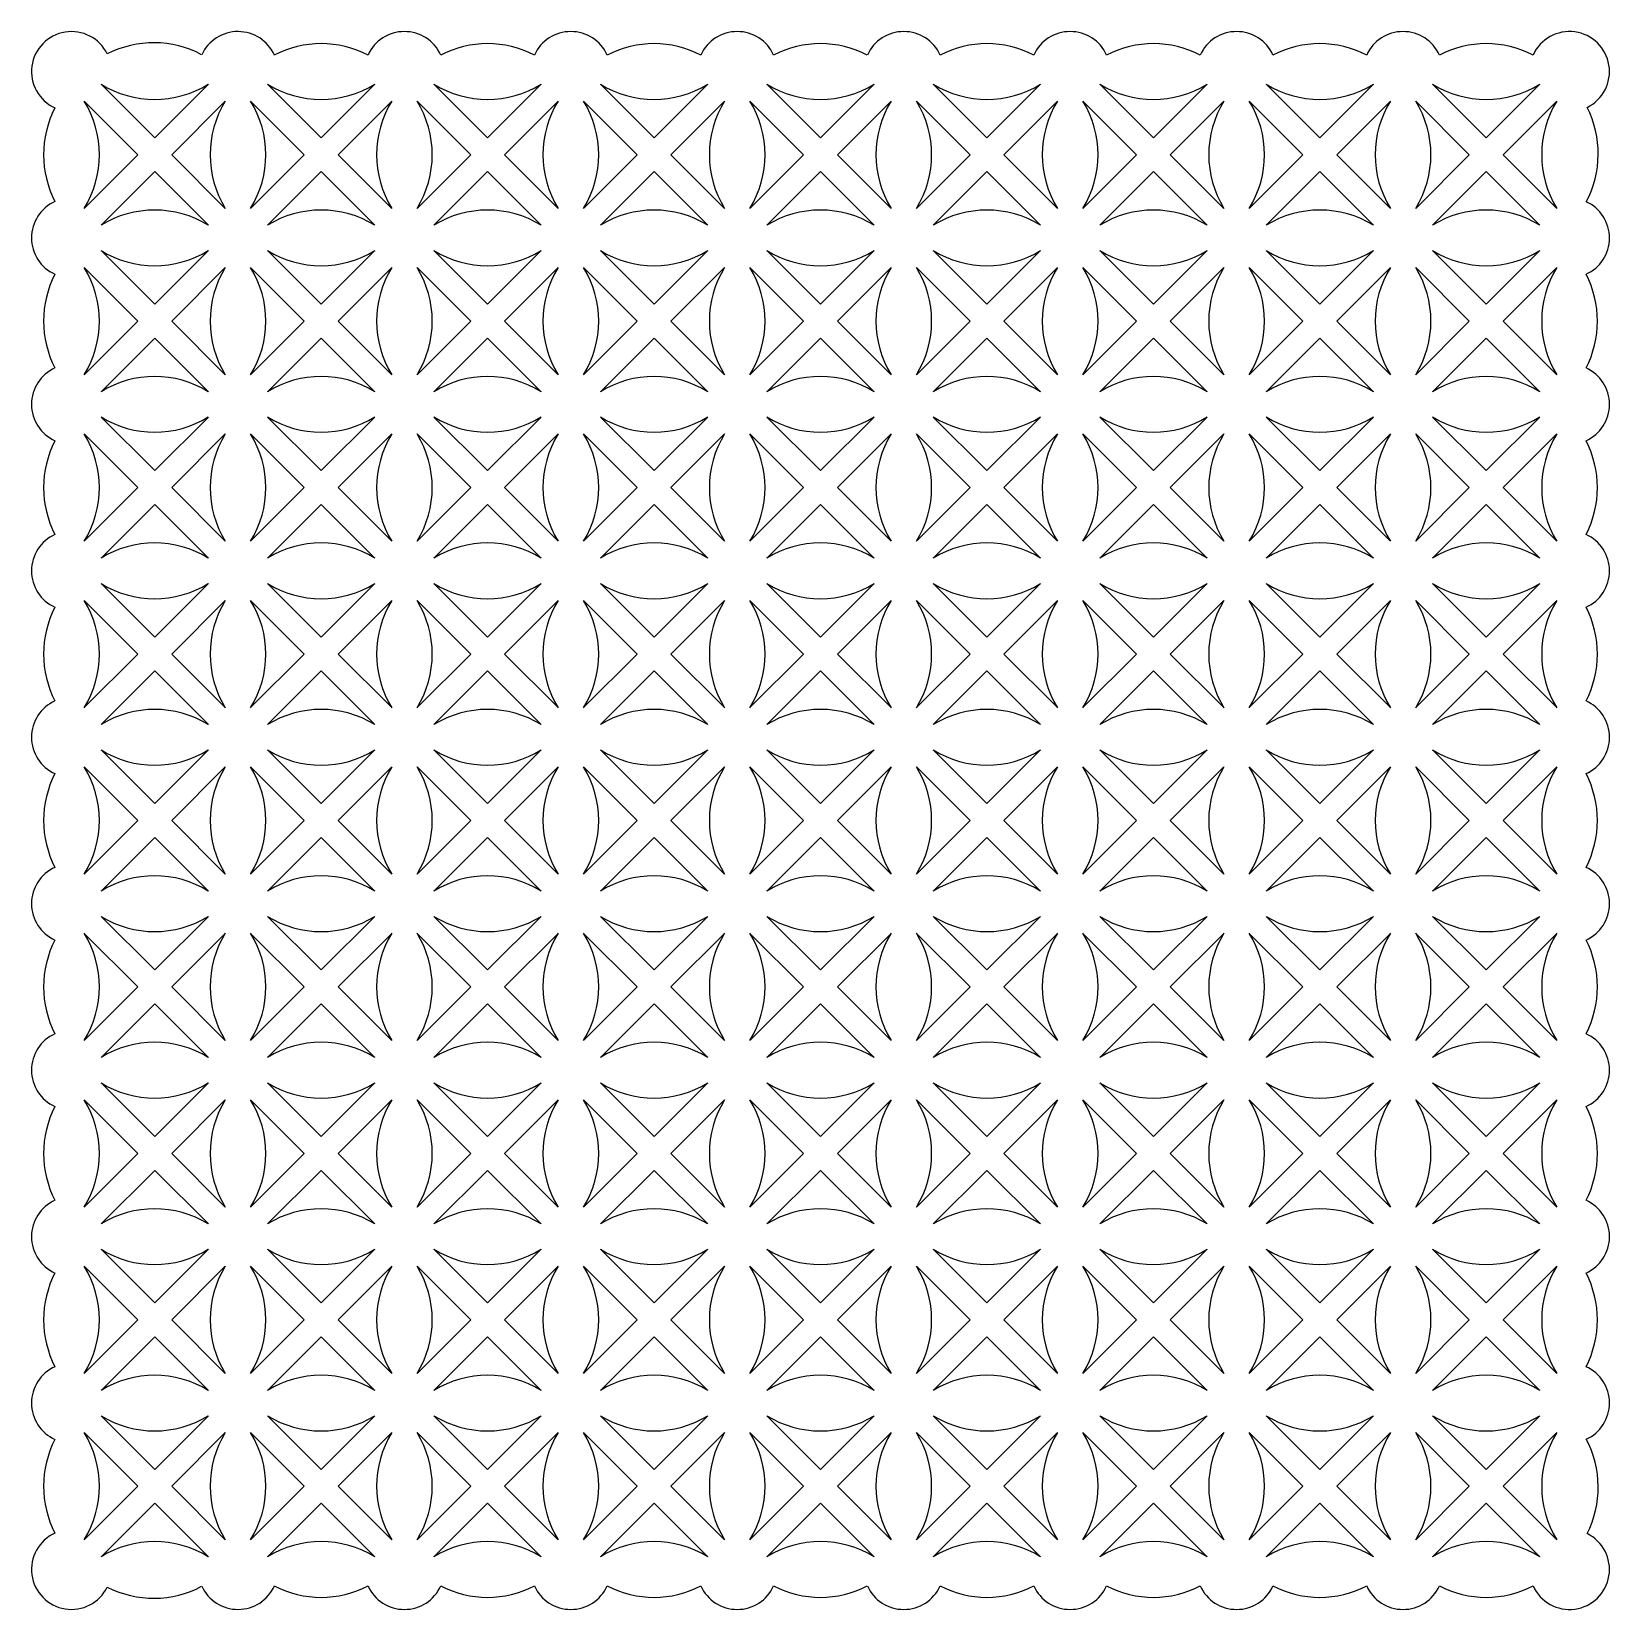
# Model space of a CAD drawing. Extents: x 42 to 474, y 246 to 444.
# Drawn here: x 275.9 to 473.5, y 246.3 to 443.9 of the extents above; entities that cross this region are included whole.
import ezdxf

# ---------------------------------------------------------------- set-up
doc = ezdxf.new("R2010")
doc.units = 0
doc.layers.get('0').update_dxf_attribs({"linetype": 'CONTINUOUS'})

msp = doc.modelspace()

# ---------------------------------------------------------------- linework, layer by layer
for points in [[(284.65, 437.29), (291.36, 430.57), (298.08, 437.29)], [(305.49, 437.29), (312.21, 430.57), (318.92, 437.29)], [(326.33, 437.29), (333.05, 430.57), (339.77, 437.29)], [(347.17, 437.29), (353.89, 430.57), (360.61, 437.29)], [(368.02, 437.29), (374.73, 430.57), (381.45, 437.29)], [(388.86, 437.29), (395.58, 430.57), (402.29, 437.29)], [(409.7, 437.29), (416.42, 430.57), (423.14, 437.29)], [(430.55, 437.29), (437.26, 430.57), (443.98, 437.29)], [(451.39, 437.29), (458.1, 430.57), (464.82, 437.29)], [(282.53, 435.17), (289.24, 428.45), (282.53, 421.73)], [(300.2, 435.17), (293.49, 428.45), (300.2, 421.73)], [(303.37, 435.17), (310.09, 428.45), (303.37, 421.73)], [(321.04, 435.17), (314.33, 428.45), (321.04, 421.73)], [(324.21, 435.17), (330.93, 428.45), (324.21, 421.73)], [(341.89, 435.17), (335.17, 428.45), (341.89, 421.73)], [(345.05, 435.17), (351.77, 428.45), (345.05, 421.73)], [(362.73, 435.17), (356.01, 428.45), (362.73, 421.73)], [(365.9, 435.17), (372.61, 428.45), (365.9, 421.73)], [(383.57, 435.17), (376.86, 428.45), (383.57, 421.73)], [(386.74, 435.17), (393.46, 428.45), (386.74, 421.73)], [(404.41, 435.17), (397.7, 428.45), (404.41, 421.73)], [(407.58, 435.17), (414.3, 428.45), (407.58, 421.73)], [(425.26, 435.17), (418.54, 428.45), (425.26, 421.73)], [(428.42, 435.17), (435.14, 428.45), (428.42, 421.73)], [(446.1, 435.17), (439.38, 428.45), (446.1, 421.73)], [(449.27, 435.17), (455.98, 428.45), (449.27, 421.73)], [(466.94, 435.17), (460.23, 428.45), (466.94, 421.73)], [(284.65, 419.61), (291.36, 426.33), (298.08, 419.61)], [(305.49, 419.61), (312.21, 426.33), (318.92, 419.61)], [(326.33, 419.61), (333.05, 426.33), (339.77, 419.61)], [(347.17, 419.61), (353.89, 426.33), (360.61, 419.61)], [(368.02, 419.61), (374.73, 426.33), (381.45, 419.61)], [(388.86, 419.61), (395.58, 426.33), (402.29, 419.61)], [(409.7, 419.61), (416.42, 426.33), (423.14, 419.61)], [(430.55, 419.61), (437.26, 426.33), (443.98, 419.61)], [(451.39, 419.61), (458.1, 426.33), (464.82, 419.61)], [(284.65, 416.45), (291.36, 409.73), (298.08, 416.45)], [(305.49, 416.45), (312.21, 409.73), (318.92, 416.45)], [(326.33, 416.45), (333.05, 409.73), (339.77, 416.45)], [(347.17, 416.45), (353.89, 409.73), (360.61, 416.45)], [(368.02, 416.45), (374.73, 409.73), (381.45, 416.45)], [(388.86, 416.45), (395.58, 409.73), (402.29, 416.45)], [(409.7, 416.45), (416.42, 409.73), (423.14, 416.45)], [(430.55, 416.45), (437.26, 409.73), (443.98, 416.45)], [(451.39, 416.45), (458.1, 409.73), (464.82, 416.45)], [(282.53, 414.32), (289.24, 407.61), (282.53, 400.89)], [(300.2, 414.32), (293.49, 407.61), (300.2, 400.89)], [(303.37, 414.32), (310.09, 407.61), (303.37, 400.89)], [(321.04, 414.32), (314.33, 407.61), (321.04, 400.89)], [(324.21, 414.32), (330.93, 407.61), (324.21, 400.89)], [(341.89, 414.32), (335.17, 407.61), (341.89, 400.89)], [(345.05, 414.32), (351.77, 407.61), (345.05, 400.89)], [(362.73, 414.32), (356.01, 407.61), (362.73, 400.89)], [(365.9, 414.32), (372.61, 407.61), (365.9, 400.89)], [(383.57, 414.32), (376.86, 407.61), (383.57, 400.89)], [(386.74, 414.32), (393.46, 407.61), (386.74, 400.89)], [(404.41, 414.32), (397.7, 407.61), (404.41, 400.89)], [(407.58, 414.32), (414.3, 407.61), (407.58, 400.89)], [(425.26, 414.32), (418.54, 407.61), (425.26, 400.89)], [(428.42, 400.89), (435.14, 407.61), (428.42, 414.32)], [(446.1, 400.89), (439.38, 407.61), (446.1, 414.32)], [(449.27, 400.89), (455.98, 407.61), (449.27, 414.32)], [(466.94, 400.89), (460.23, 407.61), (466.94, 414.32)], [(284.65, 398.77), (291.36, 405.49), (298.08, 398.77)], [(305.49, 398.77), (312.21, 405.49), (318.92, 398.77)], [(326.33, 398.77), (333.05, 405.49), (339.77, 398.77)], [(347.17, 398.77), (353.89, 405.49), (360.61, 398.77)], [(368.02, 398.77), (374.73, 405.49), (381.45, 398.77)], [(388.86, 398.77), (395.58, 405.49), (402.29, 398.77)], [(409.7, 398.77), (416.42, 405.49), (423.14, 398.77)], [(443.98, 398.77), (437.26, 405.49), (430.55, 398.77)], [(464.82, 398.77), (458.1, 405.49), (451.39, 398.77)], [(284.65, 395.6), (291.36, 388.89), (298.08, 395.6)], [(305.49, 395.6), (312.21, 388.89), (318.92, 395.6)], [(326.33, 395.6), (333.05, 388.89), (339.77, 395.6)], [(347.17, 395.6), (353.89, 388.89), (360.61, 395.6)], [(368.02, 395.6), (374.73, 388.89), (381.45, 395.6)], [(388.86, 395.6), (395.58, 388.89), (402.29, 395.6)], [(409.7, 395.6), (416.42, 388.89), (423.14, 395.6)], [(443.98, 395.6), (437.26, 388.89), (430.55, 395.6)], [(464.82, 395.6), (458.1, 388.89), (451.39, 395.6)], [(282.53, 393.48), (289.24, 386.76), (282.53, 380.05)], [(300.2, 393.48), (293.49, 386.76), (300.2, 380.05)], [(303.37, 393.48), (310.09, 386.76), (303.37, 380.05)], [(321.04, 393.48), (314.33, 386.76), (321.04, 380.05)], [(324.21, 393.48), (330.93, 386.76), (324.21, 380.05)], [(341.89, 393.48), (335.17, 386.76), (341.89, 380.05)], [(345.05, 393.48), (351.77, 386.76), (345.05, 380.05)], [(362.73, 393.48), (356.01, 386.76), (362.73, 380.05)], [(365.9, 393.48), (372.61, 386.76), (365.9, 380.05)], [(383.57, 393.48), (376.86, 386.76), (383.57, 380.05)], [(386.74, 393.48), (393.46, 386.76), (386.74, 380.05)], [(404.41, 393.48), (397.7, 386.76), (404.41, 380.05)], [(407.58, 393.48), (414.3, 386.76), (407.58, 380.05)], [(425.26, 393.48), (418.54, 386.76), (425.26, 380.05)], [(428.42, 380.05), (435.14, 386.76), (428.42, 393.48)], [(446.1, 380.05), (439.38, 386.76), (446.1, 393.48)], [(449.27, 380.05), (455.98, 386.76), (449.27, 393.48)], [(466.94, 380.05), (460.23, 386.76), (466.94, 393.48)], [(284.65, 377.93), (291.36, 384.64), (298.08, 377.93)], [(305.49, 377.93), (312.21, 384.64), (318.92, 377.93)], [(326.33, 377.93), (333.05, 384.64), (339.77, 377.93)], [(347.17, 377.93), (353.89, 384.64), (360.61, 377.93)], [(368.02, 377.93), (374.73, 384.64), (381.45, 377.93)], [(388.86, 377.93), (395.58, 384.64), (402.29, 377.93)], [(409.7, 377.93), (416.42, 384.64), (423.14, 377.93)], [(443.98, 377.93), (437.26, 384.64), (430.55, 377.93)], [(464.82, 377.93), (458.1, 384.64), (451.39, 377.93)], [(284.65, 374.76), (291.36, 368.04), (298.08, 374.76)], [(305.49, 374.76), (312.21, 368.04), (318.92, 374.76)], [(326.33, 374.76), (333.05, 368.04), (339.77, 374.76)], [(347.17, 374.76), (353.89, 368.04), (360.61, 374.76)], [(368.02, 374.76), (374.73, 368.04), (381.45, 374.76)], [(388.86, 374.76), (395.58, 368.04), (402.29, 374.76)], [(409.7, 374.76), (416.42, 368.04), (423.14, 374.76)], [(443.98, 374.76), (437.26, 368.04), (430.55, 374.76)], [(464.82, 374.76), (458.1, 368.04), (451.39, 374.76)], [(282.53, 372.64), (289.24, 365.92), (282.53, 359.21)], [(300.2, 372.64), (293.49, 365.92), (300.2, 359.21)], [(303.37, 372.64), (310.09, 365.92), (303.37, 359.21)], [(321.04, 372.64), (314.33, 365.92), (321.04, 359.21)], [(324.21, 372.64), (330.93, 365.92), (324.21, 359.21)], [(341.89, 372.64), (335.17, 365.92), (341.89, 359.21)], [(345.05, 372.64), (351.77, 365.92), (345.05, 359.21)], [(362.73, 372.64), (356.01, 365.92), (362.73, 359.21)], [(365.9, 372.64), (372.61, 365.92), (365.9, 359.21)], [(383.57, 372.64), (376.86, 365.92), (383.57, 359.21)], [(386.74, 372.64), (393.46, 365.92), (386.74, 359.21)], [(404.41, 372.64), (397.7, 365.92), (404.41, 359.21)], [(407.58, 372.64), (414.3, 365.92), (407.58, 359.21)], [(425.26, 372.64), (418.54, 365.92), (425.26, 359.21)], [(428.42, 359.21), (435.14, 365.92), (428.42, 372.64)], [(446.1, 359.21), (439.38, 365.92), (446.1, 372.64)], [(449.27, 359.21), (455.98, 365.92), (449.27, 372.64)], [(466.94, 359.21), (460.23, 365.92), (466.94, 372.64)], [(284.65, 357.08), (291.36, 363.8), (298.08, 357.08)], [(305.49, 357.08), (312.21, 363.8), (318.92, 357.08)], [(326.33, 357.08), (333.05, 363.8), (339.77, 357.08)], [(347.17, 357.08), (353.89, 363.8), (360.61, 357.08)], [(368.02, 357.08), (374.73, 363.8), (381.45, 357.08)], [(388.86, 357.08), (395.58, 363.8), (402.29, 357.08)], [(409.7, 357.08), (416.42, 363.8), (423.14, 357.08)], [(443.98, 357.08), (437.26, 363.8), (430.55, 357.08)], [(464.82, 357.08), (458.1, 363.8), (451.39, 357.08)], [(284.65, 353.92), (291.36, 347.2), (298.08, 353.92)], [(305.49, 353.92), (312.21, 347.2), (318.92, 353.92)], [(326.33, 353.92), (333.05, 347.2), (339.77, 353.92)], [(347.17, 353.92), (353.89, 347.2), (360.61, 353.92)], [(368.02, 353.92), (374.73, 347.2), (381.45, 353.92)], [(388.86, 353.92), (395.58, 347.2), (402.29, 353.92)], [(409.7, 353.92), (416.42, 347.2), (423.14, 353.92)], [(443.98, 353.92), (437.26, 347.2), (430.55, 353.92)], [(464.82, 353.92), (458.1, 347.2), (451.39, 353.92)], [(282.53, 351.8), (289.24, 345.08), (282.53, 338.36)], [(300.2, 351.8), (293.49, 345.08), (300.2, 338.36)], [(303.37, 351.8), (310.09, 345.08), (303.37, 338.36)], [(321.04, 351.8), (314.33, 345.08), (321.04, 338.36)], [(324.21, 351.8), (330.93, 345.08), (324.21, 338.36)], [(341.89, 351.8), (335.17, 345.08), (341.89, 338.36)], [(345.05, 351.8), (351.77, 345.08), (345.05, 338.36)], [(362.73, 351.8), (356.01, 345.08), (362.73, 338.36)], [(365.9, 351.8), (372.61, 345.08), (365.9, 338.36)], [(383.57, 351.8), (376.86, 345.08), (383.57, 338.36)], [(386.74, 351.8), (393.46, 345.08), (386.74, 338.36)], [(404.41, 351.8), (397.7, 345.08), (404.41, 338.36)], [(407.58, 351.8), (414.3, 345.08), (407.58, 338.36)], [(425.26, 351.8), (418.54, 345.08), (425.26, 338.36)], [(428.42, 338.36), (435.14, 345.08), (428.42, 351.8)], [(446.1, 338.36), (439.38, 345.08), (446.1, 351.8)], [(449.27, 338.36), (455.98, 345.08), (449.27, 351.8)], [(466.94, 338.36), (460.23, 345.08), (466.94, 351.8)], [(284.65, 336.24), (291.36, 342.96), (298.08, 336.24)], [(305.49, 336.24), (312.21, 342.96), (318.92, 336.24)], [(326.33, 336.24), (333.05, 342.96), (339.77, 336.24)], [(347.17, 336.24), (353.89, 342.96), (360.61, 336.24)], [(368.02, 336.24), (374.73, 342.96), (381.45, 336.24)], [(388.86, 336.24), (395.58, 342.96), (402.29, 336.24)], [(409.7, 336.24), (416.42, 342.96), (423.14, 336.24)], [(443.98, 336.24), (437.26, 342.96), (430.55, 336.24)], [(464.82, 336.24), (458.1, 342.96), (451.39, 336.24)], [(284.65, 333.07), (291.36, 326.36), (298.08, 333.07)], [(305.49, 333.07), (312.21, 326.36), (318.92, 333.07)], [(326.33, 333.07), (333.05, 326.36), (339.77, 333.07)], [(347.17, 333.07), (353.89, 326.36), (360.61, 333.07)], [(368.02, 333.07), (374.73, 326.36), (381.45, 333.07)], [(388.86, 333.07), (395.58, 326.36), (402.29, 333.07)], [(409.7, 333.07), (416.42, 326.36), (423.14, 333.07)], [(443.98, 333.07), (437.26, 326.36), (430.55, 333.07)], [(464.82, 333.07), (458.1, 326.36), (451.39, 333.07)], [(282.53, 330.95), (289.24, 324.24), (282.53, 317.52)], [(300.2, 330.95), (293.49, 324.24), (300.2, 317.52)], [(303.37, 330.95), (310.09, 324.24), (303.37, 317.52)], [(321.04, 330.95), (314.33, 324.24), (321.04, 317.52)], [(324.21, 330.95), (330.93, 324.24), (324.21, 317.52)], [(341.89, 330.95), (335.17, 324.24), (341.89, 317.52)], [(345.05, 330.95), (351.77, 324.24), (345.05, 317.52)], [(362.73, 330.95), (356.01, 324.24), (362.73, 317.52)], [(365.9, 330.95), (372.61, 324.24), (365.9, 317.52)], [(383.57, 330.95), (376.86, 324.24), (383.57, 317.52)], [(386.74, 330.95), (393.46, 324.24), (386.74, 317.52)], [(404.41, 330.95), (397.7, 324.24), (404.41, 317.52)], [(407.58, 330.95), (414.3, 324.24), (407.58, 317.52)], [(425.26, 330.95), (418.54, 324.24), (425.26, 317.52)], [(428.42, 317.52), (435.14, 324.24), (428.42, 330.95)], [(446.1, 317.52), (439.38, 324.24), (446.1, 330.95)], [(449.27, 317.52), (455.98, 324.24), (449.27, 330.95)], [(466.94, 317.52), (460.23, 324.24), (466.94, 330.95)], [(284.65, 315.4), (291.36, 322.12), (298.08, 315.4)], [(305.49, 315.4), (312.21, 322.12), (318.92, 315.4)], [(326.33, 315.4), (333.05, 322.12), (339.77, 315.4)], [(347.17, 315.4), (353.89, 322.12), (360.61, 315.4)], [(368.02, 315.4), (374.73, 322.12), (381.45, 315.4)], [(388.86, 315.4), (395.58, 322.12), (402.29, 315.4)], [(409.7, 315.4), (416.42, 322.12), (423.14, 315.4)], [(443.98, 315.4), (437.26, 322.12), (430.55, 315.4)], [(464.82, 315.4), (458.1, 322.12), (451.39, 315.4)], [(284.65, 312.23), (291.36, 305.52), (298.08, 312.23)], [(305.49, 312.23), (312.21, 305.52), (318.92, 312.23)], [(339.77, 312.23), (333.05, 305.52), (326.33, 312.23)], [(360.61, 312.23), (353.89, 305.52), (347.17, 312.23)], [(381.45, 312.23), (374.73, 305.52), (368.02, 312.23)], [(402.29, 312.23), (395.58, 305.52), (388.86, 312.23)], [(423.14, 312.23), (416.42, 305.52), (409.7, 312.23)], [(443.98, 312.23), (437.26, 305.52), (430.55, 312.23)], [(464.82, 312.23), (458.1, 305.52), (451.39, 312.23)], [(282.53, 310.11), (289.24, 303.39), (282.53, 296.68)], [(300.2, 310.11), (293.49, 303.39), (300.2, 296.68)], [(303.37, 310.11), (310.09, 303.39), (303.37, 296.68)], [(321.04, 310.11), (314.33, 303.39), (321.04, 296.68)], [(324.21, 296.68), (330.93, 303.39), (324.21, 310.11)], [(341.89, 296.68), (335.17, 303.39), (341.89, 310.11)], [(345.05, 296.68), (351.77, 303.39), (345.05, 310.11)], [(362.73, 296.68), (356.01, 303.39), (362.73, 310.11)], [(365.9, 296.68), (372.61, 303.39), (365.9, 310.11)], [(383.57, 296.68), (376.86, 303.39), (383.57, 310.11)], [(386.74, 296.68), (393.46, 303.39), (386.74, 310.11)], [(404.41, 296.68), (397.7, 303.39), (404.41, 310.11)], [(407.58, 296.68), (414.3, 303.39), (407.58, 310.11)], [(425.26, 296.68), (418.54, 303.39), (425.26, 310.11)], [(428.42, 296.68), (435.14, 303.39), (428.42, 310.11)], [(446.1, 296.68), (439.38, 303.39), (446.1, 310.11)], [(449.27, 296.68), (455.98, 303.39), (449.27, 310.11)], [(466.94, 296.68), (460.23, 303.39), (466.94, 310.11)], [(284.65, 294.56), (291.36, 301.27), (298.08, 294.56)], [(305.49, 294.56), (312.21, 301.27), (318.92, 294.56)], [(339.77, 294.56), (333.05, 301.27), (326.33, 294.56)], [(360.61, 294.56), (353.89, 301.27), (347.17, 294.56)], [(381.45, 294.56), (374.73, 301.27), (368.02, 294.56)], [(402.29, 294.56), (395.58, 301.27), (388.86, 294.56)], [(423.14, 294.56), (416.42, 301.27), (409.7, 294.56)], [(443.98, 294.56), (437.26, 301.27), (430.55, 294.56)], [(464.82, 294.56), (458.1, 301.27), (451.39, 294.56)], [(284.65, 291.39), (291.36, 284.67), (298.08, 291.39)], [(305.49, 291.39), (312.21, 284.67), (318.92, 291.39)], [(339.77, 291.39), (333.05, 284.67), (326.33, 291.39)], [(360.61, 291.39), (353.89, 284.67), (347.17, 291.39)], [(381.45, 291.39), (374.73, 284.67), (368.02, 291.39)], [(402.29, 291.39), (395.58, 284.67), (388.86, 291.39)], [(423.14, 291.39), (416.42, 284.67), (409.7, 291.39)], [(443.98, 291.39), (437.26, 284.67), (430.55, 291.39)], [(464.82, 291.39), (458.1, 284.67), (451.39, 291.39)], [(282.53, 289.27), (289.24, 282.55), (282.53, 275.83)], [(300.2, 289.27), (293.49, 282.55), (300.2, 275.83)], [(303.37, 289.27), (310.09, 282.55), (303.37, 275.83)], [(321.04, 289.27), (314.33, 282.55), (321.04, 275.83)], [(324.21, 275.83), (330.93, 282.55), (324.21, 289.27)], [(341.89, 275.83), (335.17, 282.55), (341.89, 289.27)], [(345.05, 275.83), (351.77, 282.55), (345.05, 289.27)], [(362.73, 275.83), (356.01, 282.55), (362.73, 289.27)], [(365.9, 275.83), (372.61, 282.55), (365.9, 289.27)], [(383.57, 275.83), (376.86, 282.55), (383.57, 289.27)], [(386.74, 275.83), (393.46, 282.55), (386.74, 289.27)], [(404.41, 275.83), (397.7, 282.55), (404.41, 289.27)], [(407.58, 275.83), (414.3, 282.55), (407.58, 289.27)], [(425.26, 275.83), (418.54, 282.55), (425.26, 289.27)], [(428.42, 275.83), (435.14, 282.55), (428.42, 289.27)], [(446.1, 275.83), (439.38, 282.55), (446.1, 289.27)], [(449.27, 275.83), (455.98, 282.55), (449.27, 289.27)], [(466.94, 275.83), (460.23, 282.55), (466.94, 289.27)], [(284.65, 273.71), (291.36, 280.43), (298.08, 273.71)], [(305.49, 273.71), (312.21, 280.43), (318.92, 273.71)], [(339.77, 273.71), (333.05, 280.43), (326.33, 273.71)], [(360.61, 273.71), (353.89, 280.43), (347.17, 273.71)], [(381.45, 273.71), (374.73, 280.43), (368.02, 273.71)], [(402.29, 273.71), (395.58, 280.43), (388.86, 273.71)], [(423.14, 273.71), (416.42, 280.43), (409.7, 273.71)], [(443.98, 273.71), (437.26, 280.43), (430.55, 273.71)], [(464.82, 273.71), (458.1, 280.43), (451.39, 273.71)], [(284.65, 270.55), (291.36, 263.83), (298.08, 270.55)], [(318.92, 270.55), (312.21, 263.83), (305.49, 270.55)], [(339.77, 270.55), (333.05, 263.83), (326.33, 270.55)], [(360.61, 270.55), (353.89, 263.83), (347.17, 270.55)], [(381.45, 270.55), (374.73, 263.83), (368.02, 270.55)], [(402.29, 270.55), (395.58, 263.83), (388.86, 270.55)], [(423.14, 270.55), (416.42, 263.83), (409.7, 270.55)], [(443.98, 270.55), (437.26, 263.83), (430.55, 270.55)], [(464.82, 270.55), (458.1, 263.83), (451.39, 270.55)], [(282.53, 268.43), (289.24, 261.71), (282.53, 254.99)], [(300.2, 268.43), (293.49, 261.71), (300.2, 254.99)], [(303.37, 268.43), (310.09, 261.71), (303.37, 254.99)], [(321.04, 254.99), (314.33, 261.71), (321.04, 268.43)], [(324.21, 254.99), (330.93, 261.71), (324.21, 268.43)], [(341.89, 254.99), (335.17, 261.71), (341.89, 268.43)], [(345.05, 254.99), (351.77, 261.71), (345.05, 268.43)], [(362.73, 254.99), (356.01, 261.71), (362.73, 268.43)], [(365.9, 254.99), (372.61, 261.71), (365.9, 268.43)], [(383.57, 254.99), (376.86, 261.71), (383.57, 268.43)], [(386.74, 254.99), (393.46, 261.71), (386.74, 268.43)], [(404.41, 254.99), (397.7, 261.71), (404.41, 268.43)], [(407.58, 254.99), (414.3, 261.71), (407.58, 268.43)], [(425.26, 254.99), (418.54, 261.71), (425.26, 268.43)], [(428.42, 254.99), (435.14, 261.71), (428.42, 268.43)], [(446.1, 254.99), (439.38, 261.71), (446.1, 268.43)], [(449.27, 254.99), (455.98, 261.71), (449.27, 268.43)], [(466.94, 254.99), (460.23, 261.71), (466.94, 268.43)], [(284.65, 252.87), (291.36, 259.59), (298.08, 252.87)], [(318.92, 252.87), (312.21, 259.59), (305.49, 252.87)], [(339.77, 252.87), (333.05, 259.59), (326.33, 252.87)], [(360.61, 252.87), (353.89, 259.59), (347.17, 252.87)], [(381.45, 252.87), (374.73, 259.59), (368.02, 252.87)], [(402.29, 252.87), (395.58, 259.59), (388.86, 252.87)], [(423.14, 252.87), (416.42, 259.59), (409.7, 252.87)], [(443.98, 252.87), (437.26, 259.59), (430.55, 252.87)], [(464.82, 252.87), (458.1, 259.59), (451.39, 252.87)]]:
    msp.add_lwpolyline(points)
for centre, radius, start, end in [((280.94, 438.87), 5, 26.0947, 245.6212), ((301.79, 438.87), 5, 24.3788, 155.1719), ((322.63, 438.87), 5, 24.3788, 155.6212), ((343.47, 438.87), 5, 24.3788, 155.6212), ((364.31, 438.87), 5, 24.3788, 155.6212), ((385.16, 438.87), 5, 24.3788, 155.6212), ((406, 438.87), 5, 24.3788, 155.6212), ((426.84, 438.87), 5, 24.3788, 155.6212), ((447.68, 438.87), 5, 24.3788, 155.6212), ((468.53, 438.87), 5, 296.0947, 155.6212), ((291.24, 429.68), 12.79, 62.0054, 117.0266), ((312.21, 429.57), 12.79, 62.6927, 117.3073), ((333.05, 429.57), 12.79, 62.6927, 117.3073), ((353.89, 429.57), 12.79, 62.6927, 117.3073), ((374.73, 429.57), 12.79, 62.6927, 117.3073), ((395.58, 429.57), 12.79, 62.6927, 117.3073), ((416.42, 429.57), 12.79, 62.6927, 117.3073), ((437.26, 429.57), 12.79, 62.6927, 117.3073), ((458.1, 429.57), 12.79, 62.6927, 117.3073), ((291.36, 448.17), 12.79, 238.3189, 301.6811), ((312.21, 448.17), 12.79, 238.3189, 301.6811), ((333.05, 448.17), 12.79, 238.3189, 301.6811), ((353.89, 448.17), 12.79, 238.3189, 301.6811), ((374.73, 448.17), 12.79, 238.3189, 301.6811), ((395.58, 448.17), 12.79, 238.3189, 301.6811), ((416.42, 448.17), 12.79, 238.3189, 301.6811), ((437.26, 448.17), 12.79, 238.3189, 301.6811), ((458.1, 448.17), 12.79, 238.3189, 301.6811), ((271.64, 428.45), 12.79, 328.3189, 31.6811), ((311.09, 428.45), 12.79, 148.3189, 211.6811), ((292.49, 428.45), 12.79, 328.3189, 31.6811), ((331.93, 428.45), 12.79, 148.3189, 211.6811), ((313.33, 428.45), 12.79, 328.3189, 31.6811), ((352.77, 428.45), 12.79, 148.3189, 211.6811), ((334.17, 428.45), 12.79, 328.3189, 31.6811), ((373.61, 428.45), 12.79, 148.3189, 211.6811), ((355.01, 428.45), 12.79, 328.3189, 31.6811), ((394.46, 428.45), 12.79, 148.3189, 211.6811), ((375.86, 428.45), 12.79, 328.3189, 31.6811), ((415.3, 428.45), 12.79, 148.3189, 211.6811), ((396.7, 428.45), 12.79, 328.3189, 31.6811), ((436.14, 428.45), 12.79, 148.3189, 211.6811), ((417.54, 428.45), 12.79, 328.3189, 31.6811), ((456.98, 428.45), 12.79, 148.3189, 211.6811), ((438.38, 428.45), 12.79, 328.3189, 31.6811), ((477.83, 428.45), 12.79, 148.3189, 211.6811), ((290.24, 428.45), 12.79, 152.6927, 207.3073), ((459.33, 428.57), 12.79, 332.0054, 27.0266), ((280.94, 418.03), 5, 114.3788, 245.6212), ((291.36, 408.73), 12.79, 58.3189, 121.6811), ((312.21, 408.73), 12.79, 58.3189, 121.6811), ((333.05, 408.73), 12.79, 58.3189, 121.6811), ((353.89, 408.73), 12.79, 58.3189, 121.6811), ((374.73, 408.73), 12.79, 58.3189, 121.6811), ((395.58, 408.73), 12.79, 58.3189, 121.6811), ((416.42, 408.73), 12.79, 58.3189, 121.6811), ((437.26, 408.73), 12.79, 58.3189, 121.6811), ((458.1, 408.73), 12.79, 58.3189, 121.6811), ((468.53, 418.03), 5, 294.3788, 65.1719), ((291.36, 427.33), 12.79, 238.3189, 301.6811), ((312.21, 427.33), 12.79, 238.3189, 301.6811), ((333.05, 427.33), 12.79, 238.3189, 301.6811), ((353.89, 427.33), 12.79, 238.3189, 301.6811), ((374.73, 427.33), 12.79, 238.3189, 301.6811), ((395.58, 427.33), 12.79, 238.3189, 301.6811), ((416.42, 427.33), 12.79, 238.3189, 301.6811), ((437.26, 427.33), 12.79, 238.3189, 301.6811), ((458.1, 427.33), 12.79, 238.3189, 301.6811), ((290.24, 407.61), 12.79, 152.6927, 207.3073), ((271.64, 407.61), 12.79, 328.3189, 31.6811), ((311.09, 407.61), 12.79, 148.3189, 211.6811), ((292.49, 407.61), 12.79, 328.3189, 31.6811), ((331.93, 407.61), 12.79, 148.3189, 211.6811), ((313.33, 407.61), 12.79, 328.3189, 31.6811), ((352.77, 407.61), 12.79, 148.3189, 211.6811), ((334.17, 407.61), 12.79, 328.3189, 31.6811), ((373.61, 407.61), 12.79, 148.3189, 211.6811), ((355.01, 407.61), 12.79, 328.3189, 31.6811), ((394.46, 407.61), 12.79, 148.3189, 211.6811), ((375.86, 407.61), 12.79, 328.3189, 31.6811), ((415.3, 407.61), 12.79, 148.3189, 211.6811), ((396.7, 407.61), 12.79, 328.3189, 31.6811), ((436.14, 407.61), 12.79, 148.3189, 211.6811), ((417.54, 407.61), 12.79, 328.3189, 31.6811), ((456.98, 407.61), 12.79, 148.3189, 211.6811), ((438.38, 407.61), 12.79, 328.3189, 31.6811), ((477.83, 407.61), 12.79, 148.3189, 211.6811), ((459.23, 407.61), 12.79, 332.6927, 27.3073), ((280.94, 397.19), 5, 114.3788, 245.6212), ((468.53, 397.19), 5, 294.3788, 65.6212), ((291.36, 387.89), 12.79, 58.3189, 121.6811), ((312.21, 387.89), 12.79, 58.3189, 121.6811), ((333.05, 387.89), 12.79, 58.3189, 121.6811), ((353.89, 387.89), 12.79, 58.3189, 121.6811), ((374.73, 387.89), 12.79, 58.3189, 121.6811), ((395.58, 387.89), 12.79, 58.3189, 121.6811), ((416.42, 387.89), 12.79, 58.3189, 121.6811), ((437.26, 387.89), 12.79, 58.3189, 121.6811), ((458.1, 387.89), 12.79, 58.3189, 121.6811), ((291.36, 406.49), 12.79, 238.3189, 301.6811), ((312.21, 406.49), 12.79, 238.3189, 301.6811), ((333.05, 406.49), 12.79, 238.3189, 301.6811), ((353.89, 406.49), 12.79, 238.3189, 301.6811), ((374.73, 406.49), 12.79, 238.3189, 301.6811), ((395.58, 406.49), 12.79, 238.3189, 301.6811), ((416.42, 406.49), 12.79, 238.3189, 301.6811), ((437.26, 406.49), 12.79, 238.3189, 301.6811), ((458.1, 406.49), 12.79, 238.3189, 301.6811), ((271.64, 386.76), 12.79, 328.3189, 31.6811), ((311.09, 386.76), 12.79, 148.3189, 211.6811), ((292.49, 386.76), 12.79, 328.3189, 31.6811), ((331.93, 386.76), 12.79, 148.3189, 211.6811), ((313.33, 386.76), 12.79, 328.3189, 31.6811), ((352.77, 386.76), 12.79, 148.3189, 211.6811), ((334.17, 386.76), 12.79, 328.3189, 31.6811), ((373.61, 386.76), 12.79, 148.3189, 211.6811), ((355.01, 386.76), 12.79, 328.3189, 31.6811), ((394.46, 386.76), 12.79, 148.3189, 211.6811), ((375.86, 386.76), 12.79, 328.3189, 31.6811), ((415.3, 386.76), 12.79, 148.3189, 211.6811), ((396.7, 386.76), 12.79, 328.3189, 31.6811), ((436.14, 386.76), 12.79, 148.3189, 211.6811), ((417.54, 386.76), 12.79, 328.3189, 31.6811), ((456.98, 386.76), 12.79, 148.3189, 211.6811), ((438.38, 386.76), 12.79, 328.3189, 31.6811), ((477.83, 386.76), 12.79, 148.3189, 211.6811), ((290.24, 386.76), 12.79, 152.6927, 207.3073), ((459.23, 386.76), 12.79, 332.6927, 27.3073), ((280.94, 376.34), 5, 114.3788, 245.6212), ((291.36, 367.04), 12.79, 58.3189, 121.6811), ((312.21, 367.04), 12.79, 58.3189, 121.6811), ((333.05, 367.04), 12.79, 58.3189, 121.6811), ((353.89, 367.04), 12.79, 58.3189, 121.6811), ((374.73, 367.04), 12.79, 58.3189, 121.6811), ((395.58, 367.04), 12.79, 58.3189, 121.6811), ((416.42, 367.04), 12.79, 58.3189, 121.6811), ((437.26, 367.04), 12.79, 58.3189, 121.6811), ((458.1, 367.04), 12.79, 58.3189, 121.6811), ((468.53, 376.34), 5, 294.3788, 65.6212), ((291.36, 385.64), 12.79, 238.3189, 301.6811), ((312.21, 385.64), 12.79, 238.3189, 301.6811), ((333.05, 385.64), 12.79, 238.3189, 301.6811), ((353.89, 385.64), 12.79, 238.3189, 301.6811), ((374.73, 385.64), 12.79, 238.3189, 301.6811), ((395.58, 385.64), 12.79, 238.3189, 301.6811), ((416.42, 385.64), 12.79, 238.3189, 301.6811), ((437.26, 385.64), 12.79, 238.3189, 301.6811), ((458.1, 385.64), 12.79, 238.3189, 301.6811), ((290.24, 365.92), 12.79, 152.6927, 207.3073), ((271.64, 365.92), 12.79, 328.3189, 31.6811), ((311.09, 365.92), 12.79, 148.3189, 211.6811), ((292.49, 365.92), 12.79, 328.3189, 31.6811), ((331.93, 365.92), 12.79, 148.3189, 211.6811), ((313.33, 365.92), 12.79, 328.3189, 31.6811), ((352.77, 365.92), 12.79, 148.3189, 211.6811), ((334.17, 365.92), 12.79, 328.3189, 31.6811), ((373.61, 365.92), 12.79, 148.3189, 211.6811), ((355.01, 365.92), 12.79, 328.3189, 31.6811), ((394.46, 365.92), 12.79, 148.3189, 211.6811), ((375.86, 365.92), 12.79, 328.3189, 31.6811), ((415.3, 365.92), 12.79, 148.3189, 211.6811), ((396.7, 365.92), 12.79, 328.3189, 31.6811), ((436.14, 365.92), 12.79, 148.3189, 211.6811), ((417.54, 365.92), 12.79, 328.3189, 31.6811), ((456.98, 365.92), 12.79, 148.3189, 211.6811), ((438.38, 365.92), 12.79, 328.3189, 31.6811), ((477.83, 365.92), 12.79, 148.3189, 211.6811), ((459.23, 365.92), 12.79, 332.6927, 27.3073), ((280.94, 355.5), 5, 114.3788, 245.6212), ((468.53, 355.5), 5, 294.3788, 65.6212), ((291.36, 346.2), 12.79, 58.3189, 121.6811), ((312.21, 346.2), 12.79, 58.3189, 121.6811), ((333.05, 346.2), 12.79, 58.3189, 121.6811), ((353.89, 346.2), 12.79, 58.3189, 121.6811), ((374.73, 346.2), 12.79, 58.3189, 121.6811), ((395.58, 346.2), 12.79, 58.3189, 121.6811), ((416.42, 346.2), 12.79, 58.3189, 121.6811), ((437.26, 346.2), 12.79, 58.3189, 121.6811), ((458.1, 346.2), 12.79, 58.3189, 121.6811), ((291.36, 364.8), 12.79, 238.3189, 301.6811), ((312.21, 364.8), 12.79, 238.3189, 301.6811), ((333.05, 364.8), 12.79, 238.3189, 301.6811), ((353.89, 364.8), 12.79, 238.3189, 301.6811), ((374.73, 364.8), 12.79, 238.3189, 301.6811), ((395.58, 364.8), 12.79, 238.3189, 301.6811), ((416.42, 364.8), 12.79, 238.3189, 301.6811), ((437.26, 364.8), 12.79, 238.3189, 301.6811), ((458.1, 364.8), 12.79, 238.3189, 301.6811), ((271.64, 345.08), 12.79, 328.3189, 31.6811), ((311.09, 345.08), 12.79, 148.3189, 211.6811), ((292.49, 345.08), 12.79, 328.3189, 31.6811), ((331.93, 345.08), 12.79, 148.3189, 211.6811), ((313.33, 345.08), 12.79, 328.3189, 31.6811), ((352.77, 345.08), 12.79, 148.3189, 211.6811), ((334.17, 345.08), 12.79, 328.3189, 31.6811), ((373.61, 345.08), 12.79, 148.3189, 211.6811), ((355.01, 345.08), 12.79, 328.3189, 31.6811), ((394.46, 345.08), 12.79, 148.3189, 211.6811), ((375.86, 345.08), 12.79, 328.3189, 31.6811), ((415.3, 345.08), 12.79, 148.3189, 211.6811), ((396.7, 345.08), 12.79, 328.3189, 31.6811), ((436.14, 345.08), 12.79, 148.3189, 211.6811), ((417.54, 345.08), 12.79, 328.3189, 31.6811), ((456.98, 345.08), 12.79, 148.3189, 211.6811), ((438.38, 345.08), 12.79, 328.3189, 31.6811), ((477.83, 345.08), 12.79, 148.3189, 211.6811), ((290.24, 345.08), 12.79, 152.6927, 207.3073), ((459.23, 345.08), 12.79, 332.6927, 27.3073), ((280.94, 334.66), 5, 114.3788, 245.6212), ((291.36, 325.36), 12.79, 58.3189, 121.6811), ((312.21, 325.36), 12.79, 58.3189, 121.6811), ((333.05, 325.36), 12.79, 58.3189, 121.6811), ((353.89, 325.36), 12.79, 58.3189, 121.6811), ((374.73, 325.36), 12.79, 58.3189, 121.6811), ((395.58, 325.36), 12.79, 58.3189, 121.6811), ((416.42, 325.36), 12.79, 58.3189, 121.6811), ((437.26, 325.36), 12.79, 58.3189, 121.6811), ((458.1, 325.36), 12.79, 58.3189, 121.6811), ((468.53, 334.66), 5, 294.3788, 65.6212), ((291.36, 343.96), 12.79, 238.3189, 301.6811), ((312.21, 343.96), 12.79, 238.3189, 301.6811), ((333.05, 343.96), 12.79, 238.3189, 301.6811), ((353.89, 343.96), 12.79, 238.3189, 301.6811), ((374.73, 343.96), 12.79, 238.3189, 301.6811), ((395.58, 343.96), 12.79, 238.3189, 301.6811), ((416.42, 343.96), 12.79, 238.3189, 301.6811), ((437.26, 343.96), 12.79, 238.3189, 301.6811), ((458.1, 343.96), 12.79, 238.3189, 301.6811), ((290.24, 324.24), 12.79, 152.6927, 207.3073), ((271.64, 324.24), 12.79, 328.3189, 31.6811), ((311.09, 324.24), 12.79, 148.3189, 211.6811), ((292.49, 324.24), 12.79, 328.3189, 31.6811), ((331.93, 324.24), 12.79, 148.3189, 211.6811), ((313.33, 324.24), 12.79, 328.3189, 31.6811), ((352.77, 324.24), 12.79, 148.3189, 211.6811), ((334.17, 324.24), 12.79, 328.3189, 31.6811), ((373.61, 324.24), 12.79, 148.3189, 211.6811), ((355.01, 324.24), 12.79, 328.3189, 31.6811), ((394.46, 324.24), 12.79, 148.3189, 211.6811), ((375.86, 324.24), 12.79, 328.3189, 31.6811), ((415.3, 324.24), 12.79, 148.3189, 211.6811), ((396.7, 324.24), 12.79, 328.3189, 31.6811), ((436.14, 324.24), 12.79, 148.3189, 211.6811), ((417.54, 324.24), 12.79, 328.3189, 31.6811), ((456.98, 324.24), 12.79, 148.3189, 211.6811), ((438.38, 324.24), 12.79, 328.3189, 31.6811), ((477.83, 324.24), 12.79, 148.3189, 211.6811), ((459.23, 324.24), 12.79, 332.6927, 27.3073), ((280.94, 313.82), 5, 114.3788, 245.6212), ((468.53, 313.82), 5, 294.3788, 65.6212), ((291.36, 304.52), 12.79, 58.3189, 121.6811), ((312.21, 304.52), 12.79, 58.3189, 121.6811), ((333.05, 304.52), 12.79, 58.3189, 121.6811), ((353.89, 304.52), 12.79, 58.3189, 121.6811), ((374.73, 304.52), 12.79, 58.3189, 121.6811), ((395.58, 304.52), 12.79, 58.3189, 121.6811), ((416.42, 304.52), 12.79, 58.3189, 121.6811), ((437.26, 304.52), 12.79, 58.3189, 121.6811), ((458.1, 304.52), 12.79, 58.3189, 121.6811), ((291.36, 323.12), 12.79, 238.3189, 301.6811), ((312.21, 323.12), 12.79, 238.3189, 301.6811), ((333.05, 323.12), 12.79, 238.3189, 301.6811), ((353.89, 323.12), 12.79, 238.3189, 301.6811), ((374.73, 323.12), 12.79, 238.3189, 301.6811), ((395.58, 323.12), 12.79, 238.3189, 301.6811), ((416.42, 323.12), 12.79, 238.3189, 301.6811), ((437.26, 323.12), 12.79, 238.3189, 301.6811), ((458.1, 323.12), 12.79, 238.3189, 301.6811), ((290.24, 303.39), 12.79, 152.6927, 207.3073), ((271.64, 303.39), 12.79, 328.3189, 31.6811), ((311.09, 303.39), 12.79, 148.3189, 211.6811), ((292.49, 303.39), 12.79, 328.3189, 31.6811), ((331.93, 303.39), 12.79, 148.3189, 211.6811), ((313.33, 303.39), 12.79, 328.3189, 31.6811), ((352.77, 303.39), 12.79, 148.3189, 211.6811), ((334.17, 303.39), 12.79, 328.3189, 31.6811), ((373.61, 303.39), 12.79, 148.3189, 211.6811), ((355.01, 303.39), 12.79, 328.3189, 31.6811), ((394.46, 303.39), 12.79, 148.3189, 211.6811), ((375.86, 303.39), 12.79, 328.3189, 31.6811), ((415.3, 303.39), 12.79, 148.3189, 211.6811), ((396.7, 303.39), 12.79, 328.3189, 31.6811), ((436.14, 303.39), 12.79, 148.3189, 211.6811), ((417.54, 303.39), 12.79, 328.3189, 31.6811), ((456.98, 303.39), 12.79, 148.3189, 211.6811), ((438.38, 303.39), 12.79, 328.3189, 31.6811), ((477.83, 303.39), 12.79, 148.3189, 211.6811), ((459.23, 303.39), 12.79, 332.6927, 27.3073), ((280.94, 292.97), 5, 114.3788, 245.6212), ((291.36, 283.67), 12.79, 58.3189, 121.6811), ((312.21, 283.67), 12.79, 58.3189, 121.6811), ((333.05, 283.67), 12.79, 58.3189, 121.6811), ((353.89, 283.67), 12.79, 58.3189, 121.6811), ((374.73, 283.67), 12.79, 58.3189, 121.6811), ((395.58, 283.67), 12.79, 58.3189, 121.6811), ((416.42, 283.67), 12.79, 58.3189, 121.6811), ((437.26, 283.67), 12.79, 58.3189, 121.6811), ((458.1, 283.67), 12.79, 58.3189, 121.6811), ((468.53, 292.97), 5, 294.3788, 65.6212), ((291.36, 302.27), 12.79, 238.3189, 301.6811), ((312.21, 302.27), 12.79, 238.3189, 301.6811), ((333.05, 302.27), 12.79, 238.3189, 301.6811), ((353.89, 302.27), 12.79, 238.3189, 301.6811), ((374.73, 302.27), 12.79, 238.3189, 301.6811), ((395.58, 302.27), 12.79, 238.3189, 301.6811), ((416.42, 302.27), 12.79, 238.3189, 301.6811), ((437.26, 302.27), 12.79, 238.3189, 301.6811), ((458.1, 302.27), 12.79, 238.3189, 301.6811), ((271.64, 282.55), 12.79, 328.3189, 31.6811), ((311.09, 282.55), 12.79, 148.3189, 211.6811), ((292.49, 282.55), 12.79, 328.3189, 31.6811), ((331.93, 282.55), 12.79, 148.3189, 211.6811), ((313.33, 282.55), 12.79, 328.3189, 31.6811), ((352.77, 282.55), 12.79, 148.3189, 211.6811), ((334.17, 282.55), 12.79, 328.3189, 31.6811), ((373.61, 282.55), 12.79, 148.3189, 211.6811), ((355.01, 282.55), 12.79, 328.3189, 31.6811), ((394.46, 282.55), 12.79, 148.3189, 211.6811), ((375.86, 282.55), 12.79, 328.3189, 31.6811), ((415.3, 282.55), 12.79, 148.3189, 211.6811), ((396.7, 282.55), 12.79, 328.3189, 31.6811), ((436.14, 282.55), 12.79, 148.3189, 211.6811), ((417.54, 282.55), 12.79, 328.3189, 31.6811), ((456.98, 282.55), 12.79, 148.3189, 211.6811), ((438.38, 282.55), 12.79, 328.3189, 31.6811), ((477.83, 282.55), 12.79, 148.3189, 211.6811), ((290.24, 282.55), 12.79, 152.6927, 207.3073), ((459.23, 282.55), 12.79, 332.6927, 27.3073), ((280.94, 272.13), 5, 114.3788, 245.6212), ((468.53, 272.13), 5, 294.8281, 65.6212), ((291.36, 262.83), 12.79, 58.3189, 121.6811), ((312.21, 262.83), 12.79, 58.3189, 121.6811), ((333.05, 262.83), 12.79, 58.3189, 121.6811), ((353.89, 262.83), 12.79, 58.3189, 121.6811), ((374.73, 262.83), 12.79, 58.3189, 121.6811), ((395.58, 262.83), 12.79, 58.3189, 121.6811), ((416.42, 262.83), 12.79, 58.3189, 121.6811), ((437.26, 262.83), 12.79, 58.3189, 121.6811), ((458.1, 262.83), 12.79, 58.3189, 121.6811), ((291.36, 281.43), 12.79, 238.3189, 301.6811), ((312.21, 281.43), 12.79, 238.3189, 301.6811), ((333.05, 281.43), 12.79, 238.3189, 301.6811), ((353.89, 281.43), 12.79, 238.3189, 301.6811), ((374.73, 281.43), 12.79, 238.3189, 301.6811), ((395.58, 281.43), 12.79, 238.3189, 301.6811), ((416.42, 281.43), 12.79, 238.3189, 301.6811), ((437.26, 281.43), 12.79, 238.3189, 301.6811), ((458.1, 281.43), 12.79, 238.3189, 301.6811), ((290.24, 261.71), 12.79, 152.6927, 207.3073), ((271.64, 261.71), 12.79, 328.3189, 31.6811), ((311.09, 261.71), 12.79, 148.3189, 211.6811), ((292.49, 261.71), 12.79, 328.3189, 31.6811), ((331.93, 261.71), 12.79, 148.3189, 211.6811), ((313.33, 261.71), 12.79, 328.3189, 31.6811), ((352.77, 261.71), 12.79, 148.3189, 211.6811), ((334.17, 261.71), 12.79, 328.3189, 31.6811), ((373.61, 261.71), 12.79, 148.3189, 211.6811), ((355.01, 261.71), 12.79, 328.3189, 31.6811), ((394.46, 261.71), 12.79, 148.3189, 211.6811), ((375.86, 261.71), 12.79, 328.3189, 31.6811), ((415.3, 261.71), 12.79, 148.3189, 211.6811), ((396.7, 261.71), 12.79, 328.3189, 31.6811), ((436.14, 261.71), 12.79, 148.3189, 211.6811), ((417.54, 261.71), 12.79, 328.3189, 31.6811), ((456.98, 261.71), 12.79, 148.3189, 211.6811), ((438.38, 261.71), 12.79, 328.3189, 31.6811), ((477.83, 261.71), 12.79, 148.3189, 211.6811), ((459.33, 261.59), 12.79, 332.9734, 27.9946), ((280.94, 251.29), 5, 114.3788, 333.9053), ((468.53, 251.29), 5, 204.3788, 63.9053), ((291.36, 241.99), 12.79, 58.3189, 121.6811), ((312.21, 241.99), 12.79, 58.3189, 121.6811), ((333.05, 241.99), 12.79, 58.3189, 121.6811), ((353.89, 241.99), 12.79, 58.3189, 121.6811), ((374.73, 241.99), 12.79, 58.3189, 121.6811), ((395.58, 241.99), 12.79, 58.3189, 121.6811), ((416.42, 241.99), 12.79, 58.3189, 121.6811), ((437.26, 241.99), 12.79, 58.3189, 121.6811), ((458.1, 241.99), 12.79, 58.3189, 121.6811), ((291.24, 260.48), 12.79, 242.9734, 297.9946), ((301.79, 251.29), 5, 204.8281, 335.6212), ((312.21, 260.59), 12.79, 242.6927, 297.3073), ((322.63, 251.29), 5, 204.3788, 335.6212), ((333.05, 260.59), 12.79, 242.6927, 297.3073), ((343.47, 251.29), 5, 204.3788, 335.6212), ((353.89, 260.59), 12.79, 242.6927, 297.3073), ((364.31, 251.29), 5, 204.3788, 335.6212), ((374.73, 260.59), 12.79, 242.6927, 297.3073), ((385.16, 251.29), 5, 204.3788, 335.6212), ((395.58, 260.59), 12.79, 242.6927, 297.3073), ((406, 251.29), 5, 204.3788, 335.6212), ((416.42, 260.59), 12.79, 242.6927, 297.3073), ((426.84, 251.29), 5, 204.3788, 335.6212), ((437.26, 260.59), 12.79, 242.6927, 297.3073), ((447.68, 251.29), 5, 204.3788, 335.6212), ((458.1, 260.59), 12.79, 242.6927, 297.3073)]:
    msp.add_arc(centre, radius, start, end)

doc.saveas('drawing.dxf')
